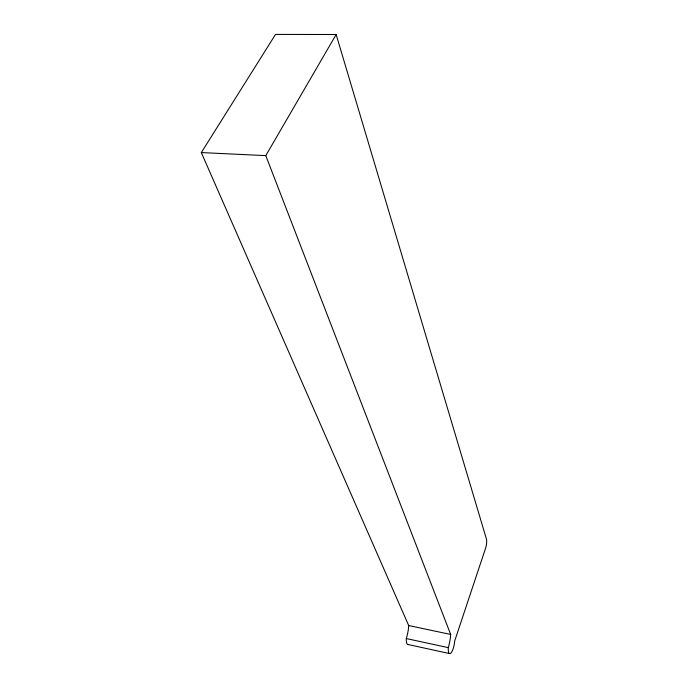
<?xml version="1.0" encoding="UTF-8"?>
<svg xmlns="http://www.w3.org/2000/svg" width="688" height="688" viewBox="0 0 688 688"><rect width="100%" height="100%" fill="white"/><g stroke="black" fill="none" stroke-linecap="round" stroke-linejoin="round"><path stroke-width="1.03" d="M336.148 34.52L486.399 538.91A6.846 1.918 -80.6 0 1 485.582 548.207L454.682 641.001A9.512 2.743 -79 0 1 450.932 653.041A9.512 2.743 -79 0 1 448.292 647.64A17.682 5.203 -79 0 0 450.657 634.439L265.783 155.626L336.148 34.52L275.527 34.4L201.317 152.573L408.689 625.555A17.415 5.71 -78.6 0 1 406.298 638.55A9.365 3.01 -78.6 0 0 408.414 644.484M201.317 152.573L265.783 155.626M408.689 625.555L450.657 634.439M406.298 638.55L448.292 647.64M407.623 644.415L449.427 653.548"/></g></svg>
